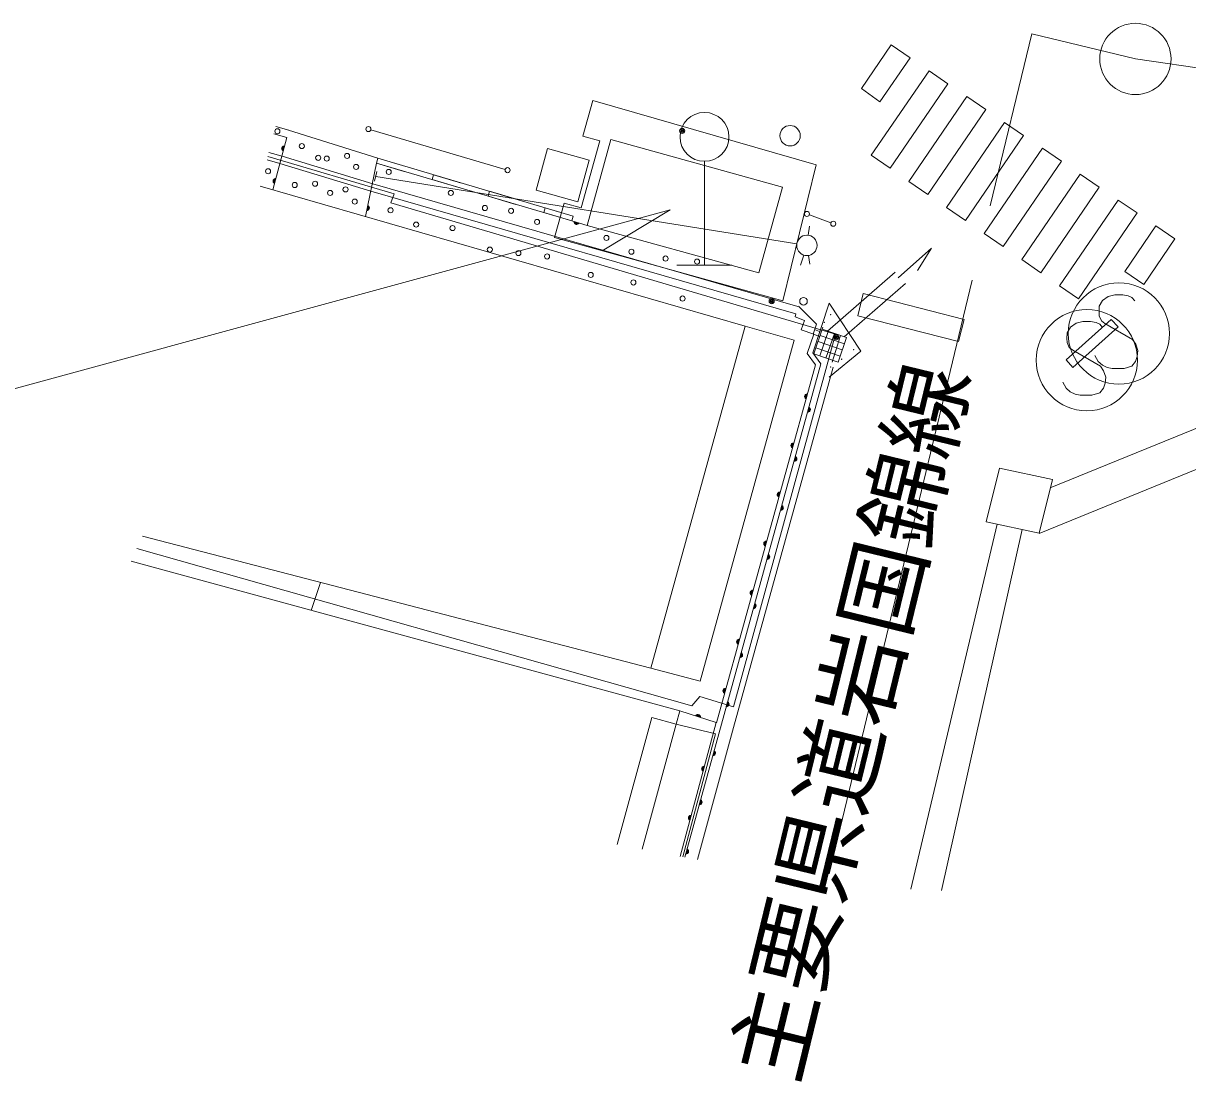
# Model space of a CAD drawing. Units: millimetres, scale not verified. Extents: x 40000 to 680000, y 20000 to 380000.
# Drawn here: x 92282 to 115159, y 255556 to 276355 of the extents above; entities that cross this region are included whole.
import ezdxf
from ezdxf.enums import TextEntityAlignment as Align

# ---------------------------------------------------------------- set-up
doc = ezdxf.new("R2010")
doc.units = ezdxf.units.MM
doc.header["$LTSCALE"] = 1000
doc.linetypes.add('CHAIN', pattern=[18.5, 12, -1.5, 3.5, -1.5])
doc.linetypes.add('DASHED_SPACED', pattern=[12, 6, -6])
doc.layers.add('S-SUV', color=7, linetype='Continuous', lineweight=13)
doc.styles.add('ＭＳ ゴシック', font='')
doc.styles.get('ＭＳ ゴシック').set_extended_font_data('MS Gothic')

# ---------------------------------------------------------------- blocks, each defined once
blk = doc.blocks.new('BUHIN10')
at = {"color": 7, "linetype": 'Continuous', "lineweight": 13}
blk.add_lwpolyline([(309.1, 645.2), (254, 705.1), (179, 740), (74, 759.9), (-81, 759.7), (-210.9, 724.5), (-320.7, 649.4), (-385.6, 539.3), (-390.4, 424.4), (-385.3, 349.4), (-345.2, 249.5), (-275.2, 194.6), (270.1, -119.6), (330.2, -209.5), (370.3, -334.4), (360.5, -454.4), (325.6, -549.4), (255.7, -639.5), (100.9, -684.7), (-129.1, -685), (-229.1, -670.1), (-324.1, -625.2), (-404.2, -550.4), (-474.3, -435.5)], dxfattribs=at)
blk.add_circle((0, 0), 994.7, dxfattribs=at)

msp = doc.modelspace()

# ---------------------------------------------------------------- linework, layer by layer
at = {"layer": 'S-SUV', "linetype": 'CHAIN'}
for p, q in [((108113, 259641), (112094, 276146)), ((112094, 276146), (114131, 275655)), ((114131, 275655), (120065, 274786))]:
    msp.add_line(p, q, dxfattribs=at)
at = {"layer": 'S-SUV'}
for p, q in [((108750, 275074), (109335, 275929)), ((109704, 275677), (109335, 275929)), ((109113, 274813), (109704, 275677)), ((108940, 273762), (110076, 275422)), ((110448, 275168), (110076, 275422)), ((109113, 274813), (108750, 275074)), ((109310, 273505), (110448, 275168)), ((103273, 274140), (103474, 274838)), ((107859, 273572), (103474, 274838)), ((109680, 273249), (110819, 274914)), ((111191, 274660), (110819, 274914)), ((110050, 272992), (111191, 274660)), ((97241, 274326), (97498, 274252)), ((110420, 272736), (111562, 274406)), ((111934, 274152), (111562, 274406)), ((97457, 274108), (97186, 273082)), ((97203, 274181), (97457, 274108)), ((97495, 274253), (99247, 273702)), ((101749, 273483), (99111, 274263)), ((103611, 274046), (103273, 274140)), ((103825, 274070), (103358, 272383)), ((107200, 273136), (103825, 274070)), ((110790, 272479), (111934, 274152)), ((97358, 273899), (97362, 273914)), ((97359, 273886), (97358, 273899)), ((97362, 273875), (97359, 273886)), ((97361, 273885), (97371, 273924)), ((97362, 273914), (97369, 273925)), ((97370, 273862), (97362, 273875)), ((97380, 273932), (97364, 273874)), ((97369, 273867), (97387, 273937)), ((97369, 273925), (97378, 273933)), ((97378, 273854), (97370, 273862)), ((97394, 273941), (97373, 273860)), ((97378, 273856), (97401, 273941)), ((97378, 273933), (97390, 273940)), ((97388, 273847), (97378, 273854)), ((97407, 273942), (97383, 273853)), ((97414, 273944), (97388, 273847)), ((97390, 273940), (97401, 273943)), ((97401, 273943), (97414, 273944)), ((102583, 273895), (102356, 273076)), ((103402, 273668), (102583, 273895)), ((103245, 272726), (103611, 274046)), ((111160, 272223), (112306, 273898)), ((112677, 273643), (112306, 273898)), ((97323, 273601), (97071, 273674)), ((99570, 273003), (97087, 273735)), ((97366, 273744), (97108, 273819)), ((99150, 273202), (97366, 273744)), ((99219, 273606), (99247, 273702)), ((99219, 273606), (99247, 273702)), ((99219, 273606), (99247, 273702)), ((99247, 273702), (99796, 273540)), ((99247, 273702), (103085, 272568)), ((103176, 272849), (103402, 273668)), ((105664, 273643), (105662, 271602)), ((108940, 273762), (109310, 273505)), ((111531, 271967), (112677, 273643)), ((99108, 273058), (97323, 273601)), ((99219, 273606), (99006, 272557)), ((99183, 273250), (99229, 273445)), ((99767, 273444), (99219, 273606)), ((103057, 272472), (99219, 273606)), ((100316, 273282), (100344, 273378)), ((100344, 273378), (100892, 273216)), ((107859, 273572), (107205, 270903)), ((111901, 271710), (113049, 273389)), ((113420, 273135), (113049, 273389)), ((96935, 273154), (106467, 270405)), ((97190, 273259), (97194, 273275)), ((97191, 273247), (97190, 273259)), ((97194, 273236), (97191, 273247)), ((97193, 273246), (97203, 273285)), ((97194, 273275), (97201, 273285)), ((97201, 273223), (97194, 273236)), ((97211, 273293), (97196, 273235)), ((97200, 273228), (97218, 273297)), ((97201, 273285), (97209, 273294)), ((97209, 273215), (97201, 273223)), ((97226, 273302), (97204, 273220)), ((97209, 273294), (97221, 273301)), ((97220, 273208), (97209, 273215)), ((97210, 273217), (97232, 273302)), ((97238, 273302), (97215, 273213)), ((97245, 273305), (97220, 273208)), ((97221, 273301), (97233, 273304)), ((97233, 273304), (97245, 273305)), ((107501, 270788), (99150, 273202)), ((99206, 273347), (107481, 272023)), ((100864, 273120), (100316, 273282)), ((109680, 273249), (110050, 272992)), ((107459, 270644), (99108, 273058)), ((99502, 272830), (99570, 273003)), ((101412, 272958), (101440, 273054)), ((101960, 272796), (101412, 272958)), ((101440, 273054), (101989, 272892)), ((102356, 273076), (103176, 272849)), ((106733, 271448), (107200, 273136)), ((112271, 271454), (113420, 273135)), ((99029, 272675), (99049, 272773)), ((99036, 272677), (99054, 272767)), ((99060, 272764), (99042, 272678)), ((99049, 272773), (99060, 272766)), ((99049, 272679), (99065, 272761)), ((99070, 272754), (99056, 272683)), ((99060, 272766), (99069, 272758)), ((99063, 272688), (99075, 272747)), ((99073, 272696), (99065, 272688)), ((99069, 272758), (99077, 272747)), ((99079, 272736), (99071, 272697)), ((99079, 272707), (99073, 272696)), ((99077, 272747), (99081, 272736)), ((99082, 272723), (99079, 272707)), ((99081, 272736), (99082, 272723)), ((108241, 270247), (99502, 272830)), ((102509, 272634), (102537, 272730)), ((102537, 272730), (103085, 272568)), ((102721, 272144), (102907, 272819)), ((102907, 272819), (103245, 272726)), ((110420, 272736), (110790, 272479)), ((112641, 271197), (113792, 272881)), ((114164, 272627), (113792, 272881)), ((104990, 272686), (87288, 267865)), ((99042, 272676), (99029, 272675)), ((99053, 272680), (99042, 272676)), ((99065, 272688), (99053, 272680)), ((103057, 272472), (102509, 272634)), ((103085, 272568), (103057, 272472)), ((103057, 272472), (103358, 272383)), ((104990, 272686), (103652, 271886)), ((107725, 272590), (108147, 272434)), ((113011, 270941), (114164, 272627)), ((103103, 272446), (103103, 272458)), ((103103, 272458), (103199, 272430)), ((103106, 272435), (103103, 272446)), ((103105, 272452), (103193, 272425)), ((103189, 272420), (103105, 272445)), ((103105, 272439), (103186, 272415)), ((103113, 272422), (103106, 272435)), ((103178, 272411), (103109, 272431)), ((103113, 272424), (103171, 272407)), ((103121, 272414), (103113, 272422)), ((103160, 272404), (103121, 272415)), ((103131, 272406), (103121, 272414)), ((103146, 272402), (103131, 272406)), ((103159, 272402), (103146, 272402)), ((103170, 272405), (103159, 272402)), ((103183, 272412), (103170, 272405)), ((103191, 272420), (103183, 272412)), ((103199, 272430), (103191, 272420)), ((103358, 272383), (106733, 271448)), ((107705, 272189), (107729, 272366)), ((113924, 271479), (114535, 272373)), ((114907, 272119), (114535, 272373)), ((102721, 272144), (107205, 270903)), ((111160, 272223), (111531, 271967)), ((114296, 271225), (114907, 272119)), ((107615, 271801), (107548, 271600)), ((107708, 271793), (107735, 271619)), ((109472, 271350), (110126, 271936)), ((110126, 271936), (109847, 271498)), ((105121, 271602), (106202, 271601)), ((111901, 271710), (112271, 271454)), ((109414, 271467), (108081, 270307)), ((113924, 271479), (114294, 271223)), ((109611, 271240), (108410, 270195)), ((112641, 271197), (113011, 270941)), ((108678, 270608), (108784, 271046)), ((108784, 271046), (110764, 270536)), ((107447, 270584), (107459, 270644)), ((107864, 270442), (107509, 270799)), ((108116, 270854), (107796, 269882)), ((108116, 270854), (108737, 269910)), ((106467, 270405), (104611, 263682)), ((106467, 270405), (107429, 270128)), ((107628, 270517), (107447, 270584)), ((107562, 270331), (107628, 270517)), ((107864, 270442), (107801, 270249)), ((110658, 270099), (108678, 270608)), ((110764, 270536), (110658, 270099)), ((112770, 269739), (113656, 270537)), ((113656, 270537), (113790, 270388)), ((108241, 270247), (106237, 262924)), ((107562, 270331), (107810, 270245)), ((107810, 270245), (107685, 269865)), ((107801, 270249), (107929, 270197)), ((107814, 269858), (107990, 270385)), ((107959, 270283), (107829, 270335)), ((108098, 270301), (107933, 269817)), ((107937, 270221), (108414, 270058)), ((107979, 270342), (108455, 270179)), ((108217, 270261), (108052, 269777)), ((108336, 270220), (108174, 269695)), ((108455, 270179), (108290, 269695)), ((112904, 269590), (113790, 270388)), ((107429, 270128), (105580, 263430)), ((107855, 269979), (108332, 269816)), ((107896, 270100), (108373, 269937)), ((107685, 269865), (107845, 269643)), ((107796, 269882), (107954, 269663)), ((108290, 269695), (107814, 269858)), ((108737, 269910), (108112, 269403)), ((112770, 269739), (112904, 269590)), ((107845, 269643), (105900, 262607)), ((107954, 269663), (105996, 262581)), ((108196, 269596), (106237, 262514)), ((107630, 269026), (107635, 269042)), ((107633, 269013), (107644, 269051)), ((107635, 269042), (107642, 269052)), ((107652, 269060), (107636, 269002)), ((107640, 268994), (107660, 269064)), ((107642, 269052), (107650, 269060)), ((107667, 269068), (107644, 268987)), ((107650, 268983), (107673, 269068)), ((107650, 269060), (107663, 269067)), ((107680, 269069), (107655, 268980)), ((107686, 269071), (107660, 268974)), ((107663, 269067), (107674, 269070)), ((107674, 269070), (107686, 269071)), ((112240, 266327), (119353, 269233)), ((107631, 269013), (107630, 269026)), ((107634, 269002), (107631, 269013)), ((107641, 268990), (107634, 269002)), ((107649, 268981), (107641, 268990)), ((107660, 268974), (107649, 268981)), ((107692, 268713), (107718, 268810)), ((107699, 268716), (107723, 268804)), ((107718, 268810), (107729, 268803)), ((107729, 268803), (107737, 268794)), ((107704, 268714), (107692, 268713)), ((107716, 268717), (107704, 268714)), ((107728, 268801), (107705, 268716)), ((107711, 268716), (107734, 268797)), ((107728, 268724), (107716, 268717)), ((107738, 268790), (107719, 268720)), ((107726, 268725), (107742, 268783)), ((107736, 268732), (107728, 268724)), ((107745, 268771), (107735, 268733)), ((107744, 268743), (107736, 268732)), ((107737, 268794), (107744, 268782)), ((107744, 268782), (107747, 268771)), ((107748, 268758), (107744, 268743)), ((107747, 268771), (107748, 268758)), ((107363, 268062), (107367, 268077)), ((107364, 268049), (107363, 268062)), ((107367, 268038), (107364, 268049)), ((107366, 268049), (107376, 268087)), ((107367, 268077), (107374, 268088)), ((107374, 268026), (107367, 268038)), ((107385, 268095), (107369, 268038)), ((107373, 268030), (107392, 268100)), ((107374, 268088), (107383, 268096)), ((107382, 268017), (107374, 268026)), ((107400, 268104), (107377, 268023)), ((107382, 268019), (107406, 268104)), ((107392, 268010), (107382, 268017)), ((107383, 268096), (107395, 268103)), ((107412, 268104), (107388, 268016)), ((107419, 268107), (107392, 268010)), ((107395, 268103), (107406, 268106)), ((107406, 268106), (107419, 268107)), ((107425, 267749), (107452, 267846)), ((107438, 267750), (107425, 267749)), ((107432, 267751), (107457, 267840)), ((107462, 267837), (107438, 267752)), ((107449, 267753), (107438, 267750)), ((107445, 267752), (107467, 267833)), ((107461, 267760), (107449, 267753)), ((107452, 267846), (107462, 267838)), ((107471, 267826), (107452, 267756)), ((107459, 267760), (107475, 267818)), ((107470, 267768), (107461, 267760)), ((107462, 267838), (107470, 267830)), ((107479, 267807), (107468, 267768)), ((107470, 267830), (107477, 267818)), ((107477, 267778), (107470, 267768)), ((107477, 267818), (107481, 267806)), ((107481, 267794), (107477, 267778)), ((107481, 267806), (107481, 267794)), ((111201, 266557), (111458, 267612)), ((111458, 267612), (112499, 267392)), ((112243, 266337), (112499, 267392)), ((107096, 267098), (107100, 267113)), ((107096, 267085), (107096, 267098)), ((107100, 267074), (107096, 267085)), ((107098, 267085), (107109, 267123)), ((107100, 267113), (107107, 267124)), ((107106, 267062), (107100, 267074)), ((107117, 267131), (107101, 267073)), ((107106, 267066), (107125, 267135)), ((107115, 267053), (107106, 267062)), ((107107, 267124), (107116, 267132)), ((107132, 267140), (107110, 267059)), ((107115, 267055), (107139, 267140)), ((107125, 267046), (107115, 267053)), ((107116, 267132), (107128, 267139)), ((107145, 267140), (107120, 267052)), ((107152, 267143), (107125, 267046)), ((107128, 267139), (107139, 267142)), ((107139, 267142), (107152, 267143)), ((107159, 266785), (107185, 266881)), ((107171, 266785), (107159, 266785)), ((107165, 266787), (107190, 266876)), ((107182, 266789), (107171, 266785)), ((107195, 266872), (107172, 266787)), ((107178, 266788), (107200, 266869)), ((107195, 266796), (107182, 266789)), ((107185, 266881), (107196, 266874)), ((107205, 266861), (107185, 266792)), ((107193, 266796), (107209, 266854)), ((107203, 266804), (107195, 266796)), ((107196, 266874), (107204, 266866)), ((107212, 266843), (107201, 266804)), ((107210, 266814), (107203, 266804)), ((107204, 266866), (107211, 266853)), ((107215, 266830), (107210, 266814)), ((107211, 266853), (107214, 266842)), ((107214, 266842), (107215, 266830)), ((111201, 266557), (112243, 266337)), ((109717, 259341), (111418, 266511)), ((110320, 259313), (111909, 266407)), ((94623, 266279), (104611, 263682)), ((106828, 266134), (106833, 266149)), ((106829, 266121), (106828, 266134)), ((106832, 266110), (106829, 266121)), ((106831, 266121), (106842, 266159)), ((106839, 266098), (106832, 266110)), ((106833, 266149), (106840, 266160)), ((106850, 266167), (106834, 266109)), ((106838, 266102), (106858, 266171)), ((106847, 266089), (106839, 266098)), ((106840, 266160), (106848, 266168)), ((106865, 266176), (106842, 266095)), ((106858, 266082), (106847, 266089)), ((106848, 266091), (106871, 266176)), ((106848, 266168), (106861, 266175)), ((106878, 266176), (106853, 266088)), ((106884, 266178), (106858, 266082)), ((106861, 266175), (106872, 266178)), ((106872, 266178), (106884, 266178)), ((105419, 262944), (94512, 266031)), ((106892, 265821), (106919, 265917)), ((106899, 265823), (106923, 265912)), ((106929, 265908), (106905, 265823)), ((106911, 265823), (106934, 265904)), ((106928, 265831), (106916, 265824)), ((106919, 265917), (106929, 265910)), ((106938, 265897), (106919, 265828)), ((106926, 265832), (106942, 265890)), ((106937, 265839), (106928, 265831)), ((106929, 265910), (106937, 265901)), ((106945, 265878), (106935, 265840)), ((106937, 265901), (106944, 265889)), ((106944, 265850), (106937, 265839)), ((106944, 265889), (106947, 265878)), ((106948, 265865), (106944, 265850)), ((106947, 265878), (106948, 265865)), ((105181, 262843), (94401, 265785)), ((106905, 265821), (106892, 265821)), ((106916, 265824), (106905, 265821)), ((98124, 265368), (97940, 264819)), ((106561, 265170), (106565, 265185)), ((106562, 265157), (106561, 265170)), ((106565, 265146), (106562, 265157)), ((106564, 265157), (106574, 265195)), ((106565, 265185), (106572, 265196)), ((106572, 265133), (106565, 265146)), ((106583, 265203), (106567, 265145)), ((106571, 265138), (106590, 265207)), ((106572, 265196), (106581, 265204)), ((106598, 265211), (106575, 265130)), ((106580, 265127), (106604, 265212)), ((106581, 265204), (106593, 265211)), ((106610, 265212), (106586, 265123)), ((106617, 265214), (106590, 265118)), ((106593, 265211), (106604, 265214)), ((106604, 265214), (106617, 265214)), ((106580, 265125), (106572, 265133)), ((106590, 265118), (106580, 265125)), ((106625, 264856), (106652, 264953)), ((106632, 264858), (106657, 264947)), ((106662, 264944), (106638, 264859)), ((106645, 264859), (106667, 264940)), ((106652, 264953), (106662, 264946)), ((106671, 264933), (106652, 264863)), ((106660, 264868), (106676, 264925)), ((106662, 264946), (106671, 264937)), ((106679, 264914), (106668, 264876)), ((106671, 264937), (106677, 264925)), ((106677, 264925), (106681, 264914)), ((106681, 264914), (106681, 264901)), ((106638, 264857), (106625, 264856)), ((106649, 264860), (106638, 264857)), ((106661, 264867), (106649, 264860)), ((106670, 264875), (106661, 264867)), ((106677, 264886), (106670, 264875)), ((106681, 264901), (106677, 264886)), ((106296, 264192), (106307, 264231)), ((106298, 264221), (106305, 264232)), ((106316, 264239), (106299, 264181)), ((106304, 264174), (106323, 264243)), ((106305, 264232), (106314, 264240)), ((106330, 264247), (106308, 264166)), ((106313, 264163), (106337, 264248)), ((106314, 264240), (106326, 264247)), ((106343, 264248), (106318, 264159)), ((106350, 264250), (106323, 264154)), ((106326, 264247), (106337, 264250)), ((106337, 264250), (106350, 264250)), ((106294, 264206), (106298, 264221)), ((106294, 264193), (106294, 264206)), ((106298, 264182), (106294, 264193)), ((106305, 264169), (106298, 264182)), ((106313, 264161), (106305, 264169)), ((106323, 264154), (106313, 264161)), ((106359, 263892), (106385, 263988)), ((106371, 263893), (106359, 263892)), ((106366, 263894), (106390, 263983)), ((106383, 263896), (106371, 263893)), ((106395, 263979), (106372, 263895)), ((106378, 263895), (106401, 263976)), ((106395, 263903), (106383, 263896)), ((106385, 263988), (106396, 263981)), ((106405, 263968), (106386, 263899)), ((106393, 263903), (106409, 263961)), ((106403, 263911), (106395, 263903)), ((106396, 263981), (106404, 263973)), ((106412, 263950), (106401, 263911)), ((106410, 263921), (106403, 263911)), ((106404, 263973), (106411, 263961)), ((106415, 263937), (106410, 263921)), ((106411, 263961), (106414, 263949)), ((106414, 263949), (106415, 263937)), ((104611, 263682), (105580, 263430)), ((105571, 263126), (105419, 262944)), ((106237, 262924), (105571, 263126)), ((106026, 263241), (106031, 263257)), ((106027, 263229), (106026, 263241)), ((106030, 263218), (106027, 263229)), ((106029, 263228), (106040, 263267)), ((106037, 263205), (106030, 263218)), ((106031, 263257), (106038, 263267)), ((106048, 263275), (106032, 263217)), ((106036, 263210), (106056, 263279)), ((106045, 263197), (106037, 263205)), ((106038, 263267), (106046, 263275)), ((106063, 263283), (106041, 263202)), ((106056, 263190), (106045, 263197)), ((106046, 263199), (106069, 263284)), ((106046, 263275), (106059, 263282)), ((106076, 263284), (106051, 263195)), ((106082, 263286), (106056, 263190)), ((106059, 263282), (106070, 263286)), ((106070, 263286), (106082, 263286)), ((106092, 262928), (106119, 263024)), ((106105, 262928), (106092, 262928)), ((106099, 262930), (106123, 263019)), ((106129, 263015), (106105, 262930)), ((106116, 262931), (106105, 262928)), ((106112, 262931), (106134, 263012)), ((106128, 262938), (106116, 262931)), ((106119, 263024), (106129, 263017)), ((106138, 263004), (106119, 262935)), ((106126, 262939), (106142, 262997)), ((106137, 262946), (106128, 262938)), ((106129, 263017), (106137, 263009)), ((106145, 262986), (106135, 262947)), ((106137, 263009), (106144, 262996)), ((106144, 262957), (106137, 262946)), ((106144, 262996), (106147, 262985)), ((106148, 262972), (106144, 262957)), ((106147, 262985), (106148, 262972)), ((104628, 262714), (103949, 260218)), ((105110, 262583), (104628, 262714)), ((105110, 262583), (105181, 262843)), ((105897, 262617), (105181, 262843)), ((105491, 262745), (105499, 262756)), ((105587, 262715), (105491, 262745)), ((105585, 262722), (105497, 262750)), ((105499, 262756), (105508, 262763)), ((105501, 262755), (105585, 262728)), ((105585, 262735), (105504, 262760)), ((105508, 262763), (105520, 262770)), ((105512, 262764), (105581, 262742)), ((105520, 262770), (105531, 262772)), ((105577, 262750), (105520, 262768)), ((105531, 262772), (105544, 262773)), ((105531, 262771), (105569, 262759)), ((105544, 262773), (105559, 262768)), ((105559, 262768), (105570, 262760)), ((105570, 262760), (105577, 262752)), ((105577, 262752), (105584, 262739)), ((105584, 262739), (105587, 262728)), ((105587, 262728), (105587, 262715)), ((104442, 260125), (105110, 262583)), ((105881, 262393), (105110, 262583)), ((105897, 262617), (105186, 259984)), ((105996, 262581), (105279, 259966)), ((106237, 262514), (105526, 259920)), ((105237, 259974), (105881, 262393)), ((105827, 261963), (105853, 262060)), ((105839, 261964), (105827, 261963)), ((105834, 261965), (105858, 262054)), ((105851, 261967), (105839, 261964)), ((105863, 262051), (105840, 261966)), ((105846, 261966), (105868, 262047)), ((105863, 261974), (105851, 261967)), ((105853, 262060), (105864, 262052)), ((105873, 262040), (105854, 261970)), ((105861, 261974), (105877, 262032)), ((105871, 261982), (105863, 261974)), ((105864, 262052), (105872, 262044)), ((105880, 262021), (105869, 261982)), ((105878, 261992), (105871, 261982)), ((105872, 262044), (105879, 262032)), ((105883, 262008), (105878, 261992)), ((105879, 262032), (105882, 262021)), ((105882, 262021), (105883, 262008)), ((105609, 261711), (105613, 261727)), ((105610, 261699), (105609, 261711)), ((105611, 261698), (105622, 261737)), ((105613, 261727), (105620, 261737)), ((105630, 261745), (105615, 261687)), ((105619, 261680), (105638, 261749)), ((105620, 261737), (105628, 261746)), ((105645, 261753), (105623, 261672)), ((105628, 261669), (105651, 261754)), ((105628, 261746), (105641, 261753)), ((105658, 261754), (105634, 261665)), ((105665, 261757), (105638, 261660)), ((105641, 261753), (105652, 261756)), ((105652, 261756), (105665, 261757)), ((105613, 261688), (105610, 261699)), ((105620, 261675), (105613, 261688)), ((105628, 261667), (105620, 261675)), ((105638, 261660), (105628, 261667)), ((105562, 260998), (105589, 261095)), ((105569, 261000), (105593, 261089)), ((105599, 261086), (105575, 261001)), ((105582, 261001), (105604, 261082)), ((105589, 261095), (105599, 261088)), ((105608, 261075), (105589, 261005)), ((105596, 261010), (105612, 261067)), ((105599, 261088), (105607, 261079)), ((105615, 261056), (105605, 261018)), ((105607, 261079), (105614, 261067)), ((105614, 261028), (105607, 261017)), ((105614, 261067), (105617, 261056)), ((105618, 261043), (105614, 261028)), ((105617, 261056), (105618, 261043)), ((105575, 260999), (105562, 260998)), ((105586, 261002), (105575, 260999)), ((105598, 261009), (105586, 261002)), ((105607, 261017), (105598, 261009)), ((105348, 260746), (105352, 260761)), ((105349, 260733), (105348, 260746)), ((105352, 260722), (105349, 260733)), ((105351, 260732), (105361, 260771)), ((105352, 260761), (105359, 260772)), ((105359, 260709), (105352, 260722)), ((105369, 260779), (105354, 260721)), ((105358, 260714), (105377, 260783)), ((105359, 260772), (105368, 260780)), ((105367, 260701), (105359, 260709)), ((105384, 260788), (105362, 260706)), ((105378, 260694), (105367, 260701)), ((105368, 260703), (105391, 260788)), ((105368, 260780), (105380, 260787)), ((105397, 260788), (105373, 260699)), ((105404, 260791), (105378, 260694)), ((105380, 260787), (105391, 260790)), ((105391, 260790), (105404, 260791)), ((105298, 260033), (105324, 260130)), ((105304, 260036), (105329, 260124)), ((105334, 260121), (105311, 260036)), ((105317, 260036), (105339, 260117)), ((105324, 260130), (105335, 260123)), ((105343, 260110), (105324, 260040)), ((105335, 260123), (105343, 260114)), ((105343, 260114), (105350, 260102)), ((105310, 260034), (105298, 260033)), ((105321, 260037), (105310, 260034)), ((105334, 260044), (105321, 260037)), ((105332, 260045), (105348, 260103)), ((105342, 260052), (105334, 260044)), ((105351, 260091), (105340, 260053)), ((105349, 260063), (105342, 260052)), ((105353, 260078), (105349, 260063)), ((105350, 260102), (105353, 260091)), ((105353, 260091), (105353, 260078))]:
    msp.add_line(p, q, dxfattribs=at)
at = {"layer": 'S-SUV', "linetype": 'DASHED_SPACED'}
msp.add_line((112459, 267227), (119809, 270230), dxfattribs=at)
at = {"layer": 'S-SUV'}
for centre, radius in [((114131, 275655), 700), ((105665, 274123), 480), ((99063, 274277), 50), ((107347, 274146), 200), ((97275, 274232), 50), ((105227, 274240), 50), ((105227, 274240), 30), ((105227, 274240), 10), ((97754, 273943), 50), ((98076, 273711), 50), ((98243, 273697), 50), ((98642, 273748), 50), ((97090, 273448), 50), ((98821, 273532), 50), ((99461, 273435), 50), ((101797, 273469), 50), ((97614, 273177), 50), ((98015, 273203), 50), ((98310, 273021), 50), ((98613, 273090), 50), ((100682, 273022), 50), ((98794, 272850), 50), ((99497, 272681), 50), ((101352, 272725), 50), ((101864, 272670), 50), ((102375, 272451), 50), ((107678, 272608), 50), ((108194, 272416), 50), ((100001, 272399), 50), ((100715, 272331), 50), ((103738, 272136), 50), ((107678, 271991), 200), ((101448, 271907), 50), ((102010, 271840), 50), ((102572, 271773), 50), ((104229, 271865), 50), ((104900, 271732), 50), ((105519, 271671), 50), ((103430, 271410), 50), ((104268, 271262), 50), ((105235, 270946), 50), ((106985, 270894), 50), ((106985, 270894), 30), ((106985, 270894), 10), ((107610, 270892), 75), ((108144, 270629), 4), ((108021, 270480), 4), ((108254, 270184), 50), ((108254, 270184), 30), ((108254, 270184), 10), ((108359, 269754), 4), ((108598, 269939), 4), ((108144, 269600), 4)]:
    msp.add_circle(centre, radius, dxfattribs=at)

# ---------------------------------------------------------------- block references
at = {"layer": 'S-SUV', "xscale": 1.000294, "yscale": 1.000294, "rotation": 359.92614}
for p in [(113807, 270259), (113177, 269735)]:
    msp.add_blockref('BUHIN10', p, dxfattribs=at)

# ---------------------------------------------------------------- texts
at = {"layer": 'S-SUV', "style": 'ＭＳ ゴシック'}
msp.add_text('主要県道岩国錦線', height=1320, rotation=76.3, dxfattribs=at).set_placement((107850, 255384), align=Align.BOTTOM_LEFT)

doc.saveas('drawing.dxf')
